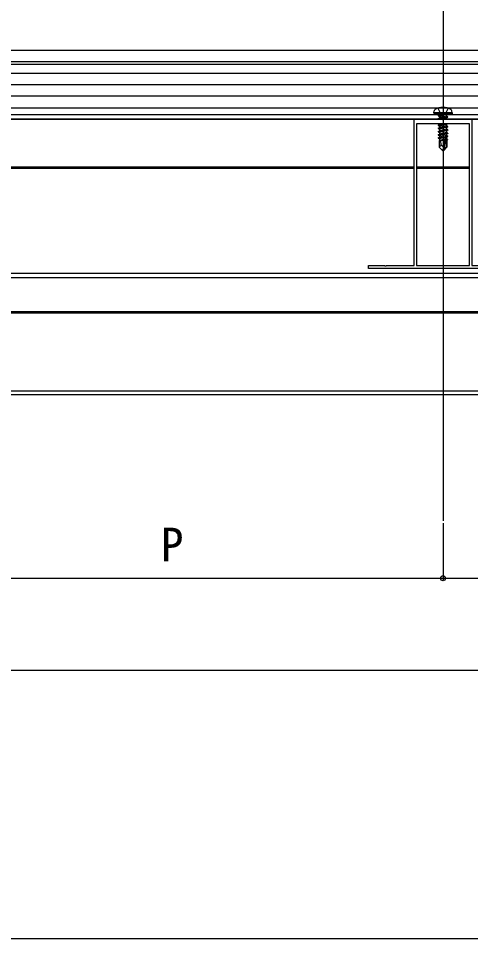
# Model space of a CAD drawing. Units: millimetres, scale not verified. Extents: x -875 to 875, y -1304 to 1296.
# Drawn here: x 313.6 to 510.5, y -1304.2 to -903.3 of the extents above; entities that cross this region are included whole.
import ezdxf
from ezdxf.enums import TextEntityAlignment as Align

# ---------------------------------------------------------------- set-up
doc = ezdxf.new("R2010")
doc.units = ezdxf.units.MM
doc.header["$LTSCALE"] = 8
for name, color, linetype in [('0-3_YKK_11', 7, 'Continuous'), ('0-4_YKK_12', 2, 'Continuous'), ('0-5_YKK_13', 4, 'Continuous'), ('0-6_YKK_D', 6, 'Continuous'), ('0-7_YKK_ZWAK', 7, 'Continuous')]:
    doc.layers.add(name, color=color, linetype=linetype)
doc.styles.add('ＭＳ ゴシック', font='')
doc.styles.get('ＭＳ ゴシック').set_extended_font_data('MS Gothic')

msp = doc.modelspace()

# ---------------------------------------------------------------- linework, layer by layer
at = {"layer": '0-3_YKK_11'}
for points in [[(530.999, -1012.2), (465.999, -1012.2), (465.999, -1011), (473.041, -1011), (473.224, -1011.12), (473.774, -1011.12), (473.957, -1011), (485.999, -1011), (485.999, -947.2), (498.041, -947.2), (498.224, -947.32), (498.774, -947.32), (498.957, -947.2), (510.999, -947.2), (510.999, -1011), (523.041, -1011), (523.224, -1011.12), (523.774, -1011.12), (523.957, -1011), (530.999, -1011)], [(486.999, -949.2), (486.999, -1011), (509.999, -1011), (509.999, -949.2)]]:
    msp.add_lwpolyline(points, close=True, dxfattribs=at)
at = {"layer": '0-4_YKK_12'}
for p, q in [((498.499, -875.4), (498.499, -1122.2)), ((108.999, -923.2), (660.499, -923.2)), ((108.999, -923.2), (660.499, -923.2)), ((98.499, -945.2), (670.999, -945.2)), ((108.749, -942.2), (660.749, -942.2)), ((108.749, -942.2), (660.749, -942.2)), ((87.699, -947.2), (679.999, -947.2)), ((87.999, -947.2), (679.999, -947.2)), ((283.499, -967.9), (485.999, -967.9)), ((283.499, -968.5), (485.999, -968.5)), ((314.499, -967.9), (485.999, -967.9)), ((314.499, -968.5), (485.999, -968.5)), ((486.999, -967.9), (509.999, -967.9)), ((486.999, -967.9), (509.999, -967.9)), ((486.999, -968.5), (509.999, -968.5)), ((486.999, -968.5), (509.999, -968.5)), ((124.695, -1014.2), (644.795, -1014.2)), ((314.499, -1014.2), (644.795, -1014.2)), ((124.695, -1016.2), (644.795, -1016.2)), ((314.499, -1016.2), (644.795, -1016.2)), ((124.631, -1031.5), (644.867, -1031.5)), ((124.673, -1030.9), (644.825, -1030.9)), ((314.275, -1030.9), (644.825, -1030.9)), ((314.499, -1031.5), (644.867, -1031.5)), ((73.999, -1065.6), (695.499, -1065.6)), ((73.999, -1065.6), (695.499, -1065.6)), ((73.999, -1067.2), (695.499, -1067.2)), ((73.999, -1067.2), (695.499, -1067.2))]:
    msp.add_line(p, q, dxfattribs=at)
at = {"layer": '0-5_YKK_13'}
for p, q in [((670.999, -917.2), (98.499, -917.2)), ((670.999, -922.2), (98.499, -922.2)), ((670.999, -927.2), (98.499, -927.2)), ((670.999, -932.2), (98.499, -932.2)), ((670.999, -937.2), (98.499, -937.2)), ((498.499, -941), (498.499, -961.9)), ((494.499, -944.4), (494.641, -943.598)), ((502.499, -944.4), (494.499, -944.4)), ((494.499, -944.4), (494.587, -944.9)), ((502.411, -944.9), (494.587, -944.9)), ((496.399, -945.55), (499.999, -944.95)), ((499.999, -945.05), (496.399, -945.65)), ((496.399, -945.55), (496.949, -945.232)), ((496.399, -945.55), (496.399, -945.65)), ((496.399, -945.55), (496.399, -945.65)), ((496.399, -945.65), (496.949, -945.968)), ((499.999, -944.95), (496.949, -945.232)), ((496.949, -945.968), (499.999, -945.05)), ((496.949, -945.1), (496.949, -945.232)), ((500.049, -945.932), (496.949, -946.632)), ((496.949, -945.968), (496.949, -946.632)), ((499.999, -944.95), (499.999, -945.05)), ((500.049, -945.1), (500.049, -945.932)), ((500.599, -946.25), (500.049, -945.932)), ((502.499, -944.4), (502.358, -943.598)), ((502.499, -944.4), (502.411, -944.9)), ((670.999, -947.2), (98.499, -947.2)), ((496.399, -946.95), (500.599, -946.25)), ((500.599, -946.35), (496.399, -947.05)), ((496.399, -946.95), (496.949, -946.632)), ((496.399, -946.95), (496.399, -947.05)), ((496.399, -947.05), (496.659, -947.2)), ((500.299, -949.2), (496.399, -949.85)), ((496.399, -949.75), (499.699, -949.2)), ((496.399, -949.75), (496.949, -949.432)), ((496.399, -949.75), (496.399, -949.85)), ((496.399, -949.85), (496.949, -950.168)), ((497.979, -949.2), (496.949, -949.432)), ((496.949, -949.2), (496.949, -949.432)), ((500.049, -950.132), (496.949, -950.832)), ((496.949, -950.168), (496.949, -950.832)), ((500.049, -946.668), (497.691, -947.2)), ((500.599, -946.35), (500.049, -946.668)), ((500.049, -946.668), (500.049, -947.2)), ((500.049, -949.468), (500.049, -950.132)), ((500.599, -950.45), (500.049, -950.132)), ((500.599, -946.25), (500.599, -946.35)), ((496.399, -951.15), (500.599, -950.45)), ((500.599, -950.55), (496.399, -951.25)), ((496.399, -951.15), (496.949, -950.832)), ((496.399, -951.15), (496.399, -951.25)), ((496.399, -951.25), (496.949, -951.568)), ((496.399, -952.55), (500.599, -951.85)), ((500.599, -951.95), (496.399, -952.65)), ((496.399, -952.55), (496.949, -952.232)), ((496.399, -952.55), (496.399, -952.65)), ((496.399, -952.65), (496.949, -952.968)), ((496.399, -953.95), (500.599, -953.25)), ((500.599, -953.35), (496.399, -954.05)), ((496.399, -953.95), (496.949, -953.632)), ((496.399, -953.95), (496.399, -954.05)), ((496.399, -954.05), (496.949, -954.368)), ((500.049, -951.532), (496.949, -952.232)), ((496.949, -951.568), (496.949, -952.232)), ((500.049, -952.932), (496.949, -953.632)), ((496.949, -952.968), (496.949, -953.632)), ((500.049, -950.868), (500.049, -951.532)), ((500.599, -951.85), (500.049, -951.532)), ((500.049, -952.268), (500.049, -952.932)), ((500.599, -953.25), (500.049, -952.932)), ((500.049, -953.668), (500.049, -954.332)), ((500.599, -950.45), (500.599, -950.55)), ((500.599, -951.85), (500.599, -951.95)), ((500.599, -953.25), (500.599, -953.35)), ((496.399, -955.35), (499.425, -954.846)), ((499.397, -954.95), (496.399, -955.45)), ((496.399, -955.35), (496.949, -955.032)), ((496.399, -955.35), (496.399, -955.45)), ((496.399, -955.45), (496.949, -955.768)), ((496.799, -956.5), (496.949, -956.432)), ((496.799, -956.5), (496.799, -959.35)), ((499.075, -956.5), (496.799, -956.5)), ((500.049, -954.332), (496.949, -955.032)), ((496.949, -954.368), (496.949, -955.032)), ((499.339, -955.228), (496.949, -955.768)), ((496.949, -955.768), (496.949, -956.432)), ((499.195, -955.925), (496.949, -956.432)), ((499.134, -956.217), (497.416, -956.5)), ((499.409, -954.893), (498.499, -959.278)), ((499.831, -954.777), (498.649, -960.476)), ((499.079, -956.484), (498.995, -956.5)), ((499.831, -954.778), (500.599, -954.65)), ((500.599, -954.75), (499.886, -954.869)), ((500.049, -955.732), (499.896, -955.767)), ((499.899, -954.948), (499.899, -959.226)), ((500.499, -955.992), (499.899, -956.091)), ((500.499, -956.208), (499.899, -956.324)), ((500.199, -956.5), (499.899, -956.5)), ((500.599, -954.65), (500.049, -954.332)), ((500.049, -955.068), (500.049, -955.732)), ((500.499, -955.992), (500.049, -955.732)), ((500.499, -956.208), (500.199, -956.381)), ((500.199, -956.381), (500.199, -959.35)), ((500.499, -955.992), (500.499, -956.208)), ((500.599, -954.65), (500.599, -954.75)), ((497.756, -958.547), (496.799, -959.35)), ((498.349, -960.9), (496.799, -959.35)), ((498.499, -959.278), (498.349, -960.9)), ((498.349, -960.9), (498.649, -960.9)), ((498.499, -959.278), (498.499, -960.9)), ((499.899, -959.226), (498.649, -960.476)), ((498.649, -960.9), (500.199, -959.35)), ((498.649, -960.476), (498.649, -960.9)), ((500.199, -959.35), (499.899, -959.226))]:
    msp.add_line(p, q, dxfattribs=at)
for points in [[(496.199, -942.421), (497.354, -944.737), (498.499, -945.346)], [(500.799, -942.421), (499.644, -944.737), (498.499, -945.346)], [(500.512, -949.2), (500.049, -949.468), (496.949, -950.168)], [(500.599, -950.55), (500.049, -950.868), (496.949, -951.568)], [(500.599, -951.95), (500.049, -952.268), (496.949, -952.968)], [(500.599, -953.35), (500.049, -953.668), (496.949, -954.368)], [(498.499, -959.278), (497.756, -958.547), (497.599, -956.5)], [(500.599, -954.75), (500.049, -955.068), (499.899, -955.101)]]:
    msp.add_lwpolyline(points, dxfattribs=at)
for centre, radius, start, end in [((498.499, -948.5), 6.5, 57.94412, 122.05588), ((495.527, -943.754), 0.9, 122.05588, 170), ((496.749, -945.1), 0.2, 0, 90), ((500.249, -945.1), 0.2, 90, 180), ((501.471, -943.754), 0.9, 10, 57.94412), ((499.651, -954.948), 0.248, 0, 167.19096)]:
    msp.add_arc(centre, radius, start, end, dxfattribs=at)
at = {"layer": '0-6_YKK_D'}
for p, q in [((498.499, -1123.2), (498.499, -1148.2)), ((498.499, -1123.2), (498.499, -1148.2)), ((270.999, -1147.2), (498.499, -1147.2)), ((498.499, -1147.2), (725.999, -1147.2)), ((-639.001, -1187.2), (725.999, -1187.2))]:
    msp.add_line(p, q, dxfattribs=at)
msp.add_circle((498.499, -1147.2), 1.075, dxfattribs=at)
msp.add_circle((498.499, -1147.2), 1.075, dxfattribs=at)
at = {"layer": '0-7_YKK_ZWAK'}
msp.add_lwpolyline([(-875, -1304.2), (875, -1304.2), (875, 1245.8)], dxfattribs=at)

# ---------------------------------------------------------------- texts
at = {"layer": '0-6_YKK_D', "style": 'ＭＳ ゴシック'}
msp.add_text('P', height=14.66, dxfattribs=at).set_placement((375.545, -1144.2), align=Align.BOTTOM_LEFT)

doc.saveas('drawing.dxf')
